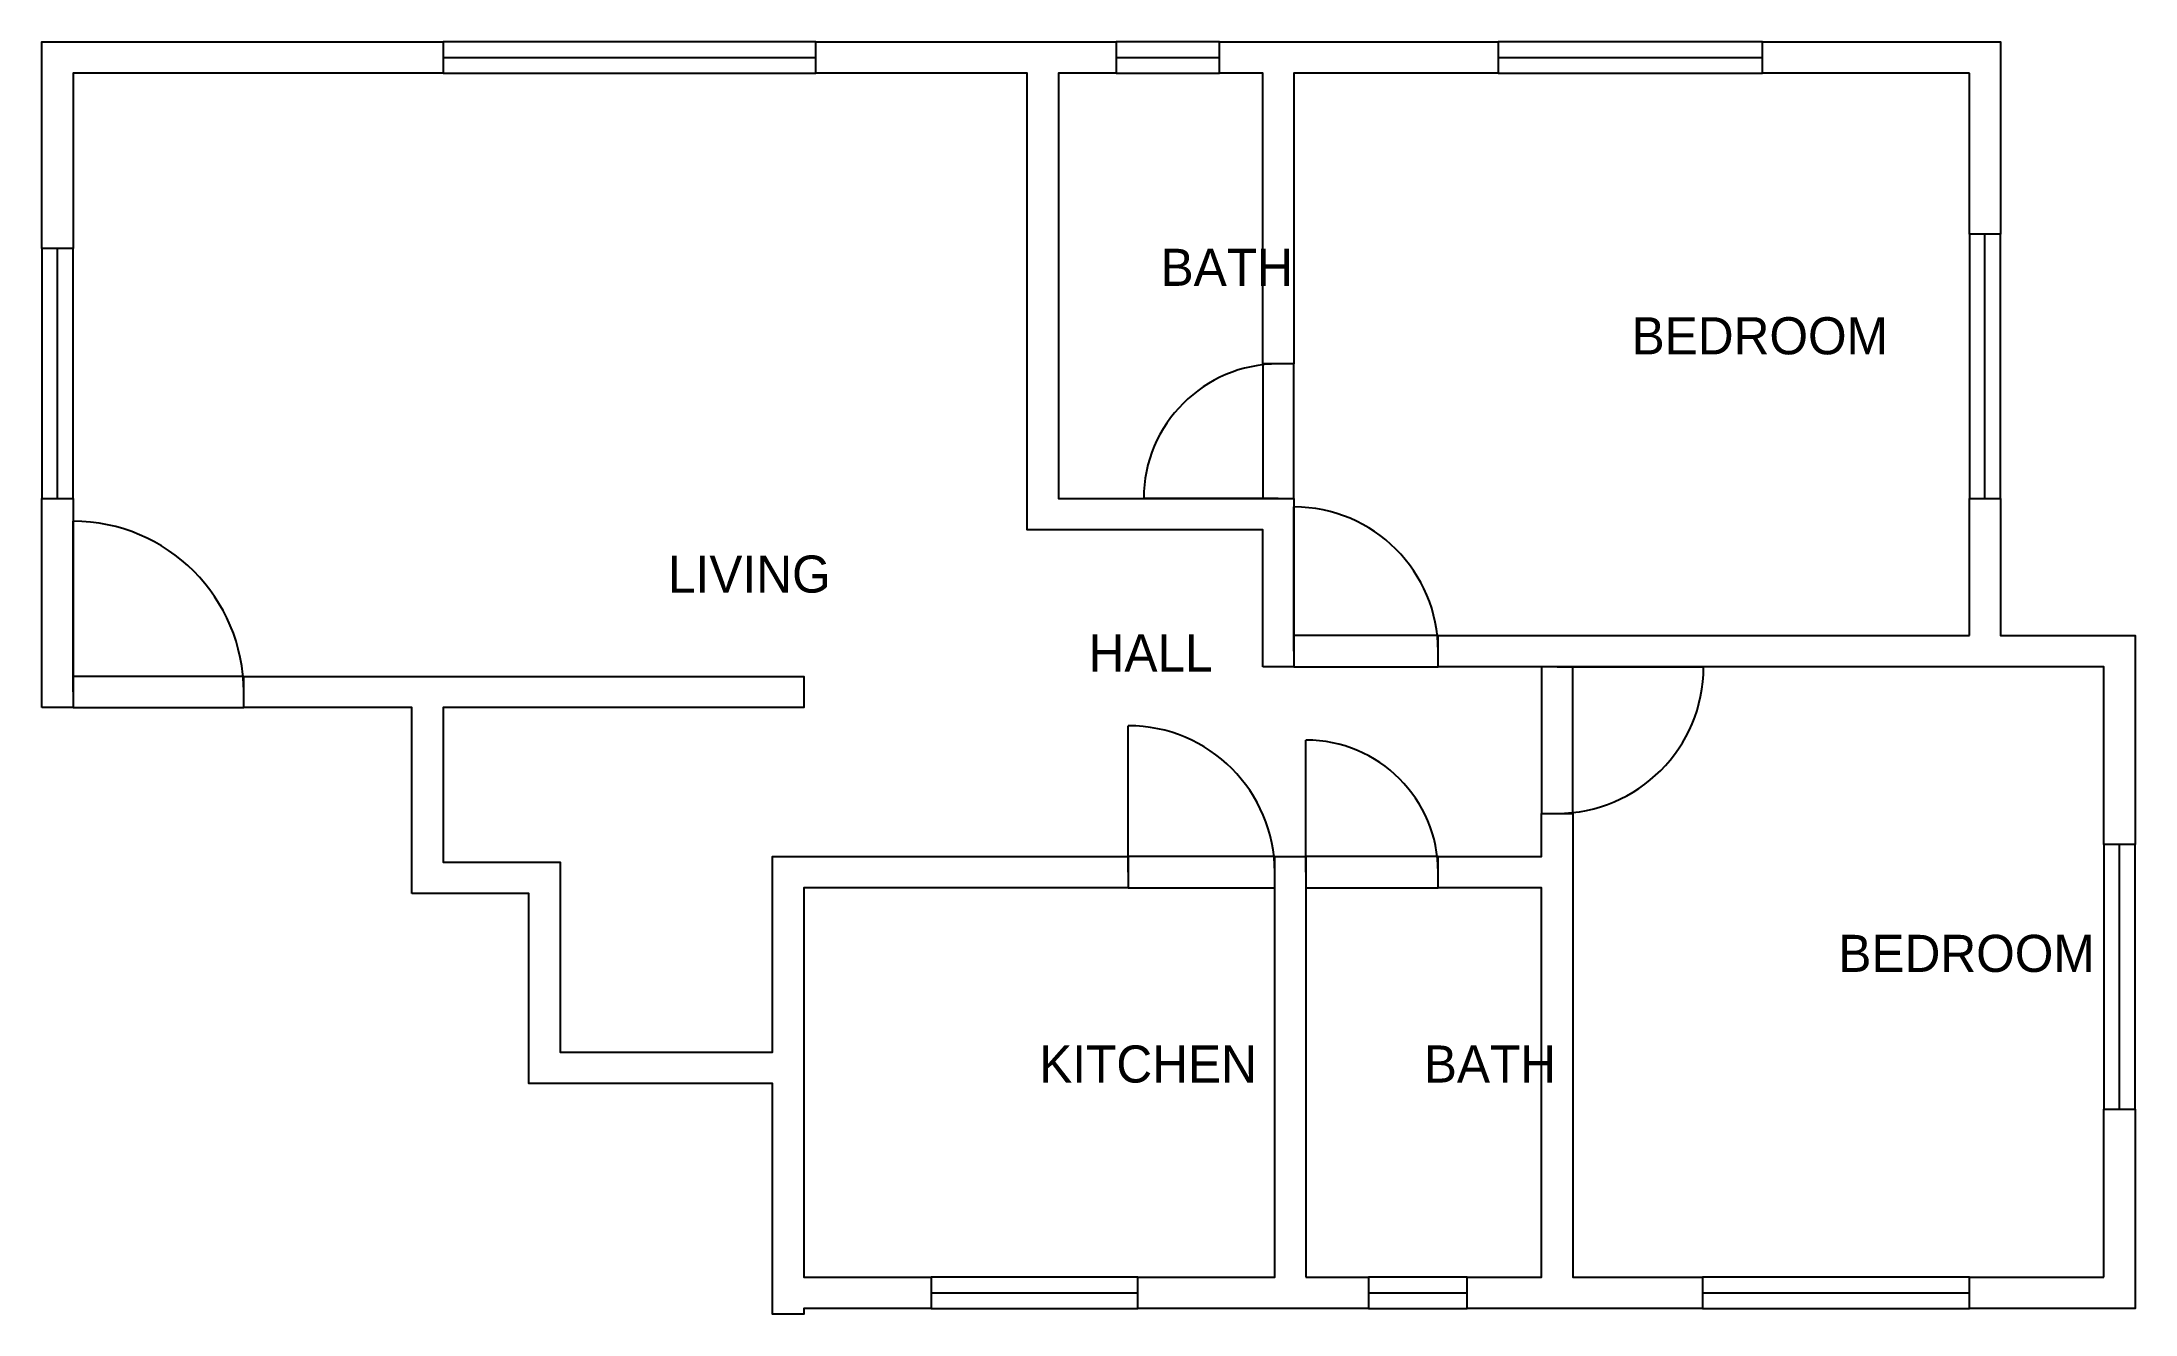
# Model space of a CAD drawing. Header units: millimetres. Extents: x -152 to 12261, y 2266 to 9810.
import ezdxf

# ---------------------------------------------------------------- set-up
doc = ezdxf.new("R2010")
doc.units = ezdxf.units.MM
for name, color, linetype in [('A-ANNO-TEXT', 7, 'Continuous'), ('A-DOOR', 7, 'Continuous'), ('A-GLAZ', 7, 'Continuous'), ('A-WALL', 7, 'Continuous')]:
    doc.layers.add(name, color=color, linetype=linetype)

msp = doc.modelspace()

# ---------------------------------------------------------------- linework, layer by layer
at = {"layer": 'A-DOOR'}
for p, q in [((7180, 7102), (6382, 7102)), ((33, 5955), (33, 6967)), ((7273, 6197), (7273, 7052)), ((8833, 6104), (9703, 6104)), ((6290, 4886), (6290, 5755)), ((7344, 4886), (7344, 5670))]:
    msp.add_line(p, q, dxfattribs=at)
for points in [[(7273, 7102), (7273, 7900), (7088, 7900), (7088, 7102)], [(7273, 6104), (8128, 6104), (8128, 6290), (7273, 6290)], [(8741, 6104), (8741, 5235), (8926, 5235), (8926, 6104)], [(33, 5862), (1045, 5862), (1045, 6047), (33, 6047)], [(6290, 4793), (7159, 4793), (7159, 4979), (6290, 4979)], [(7344, 4793), (8128, 4793), (8128, 4979), (7344, 4979)]]:
    msp.add_lwpolyline(points, close=True, dxfattribs=at)
for centre, radius, start, end in [((7180, 7102), 798, 90, 180), ((33, 5955), 1012, 0, 90), ((7273, 6197), 855, 0, 90), ((8833, 6104), 869, -90, 0), ((6290, 4886), 869, 0, 90), ((7344, 4886), 784, 0, 90)]:
    msp.add_arc(centre, radius, start, end, dxfattribs=at)
at = {"layer": 'A-GLAZ'}
for p, q in [((2228, 9717), (4437, 9717)), ((6218, 9717), (6831, 9717)), ((8484, 9717), (10052, 9717)), ((-59, 7102), (-59, 8584)), ((11370, 7102), (11370, 8670)), ((12168, 3482), (12168, 5050)), ((5121, 2392), (6347, 2392)), ((7715, 2392), (8299, 2392)), ((9696, 2392), (11278, 2392))]:
    msp.add_line(p, q, dxfattribs=at)
for points in [[(2228, 9624), (4437, 9624), (4437, 9810), (2228, 9810)], [(6218, 9624), (6831, 9624), (6831, 9810), (6218, 9810)], [(8484, 9624), (10052, 9624), (10052, 9810), (8484, 9810)], [(33, 7102), (33, 8584), (-152, 8584), (-152, 7102)], [(11463, 7102), (11463, 8670), (11278, 8670), (11278, 7102)], [(12261, 3482), (12261, 5050), (12076, 5050), (12076, 3482)], [(5121, 2299), (6347, 2299), (6347, 2485), (5121, 2485)], [(7715, 2299), (8299, 2299), (8299, 2485), (7715, 2485)], [(9696, 2299), (11278, 2299), (11278, 2485), (9696, 2485)]]:
    msp.add_lwpolyline(points, close=True, dxfattribs=at)
at = {"layer": 'A-WALL'}
for points in [[(2228, 9624), (33, 9624), (33, 8584), (-152, 8584), (-152, 9810), (2228, 9810)], [(7088, 6104), (7088, 6917), (5691, 6917), (5691, 9624), (4437, 9624), (4437, 9810), (6218, 9810), (6218, 9624), (5876, 9624), (5876, 7102), (7273, 7102), (7273, 6104)], [(8484, 9810), (8484, 9624), (7273, 9624), (7273, 7900), (7088, 7900), (7088, 9624), (6831, 9624), (6831, 9810)], [(11278, 9624), (10052, 9624), (10052, 9810), (11463, 9810), (11463, 8670), (11278, 8670)], [(-152, 5862), (-152, 7102), (33, 7102), (33, 5862)], [(11278, 6290), (11278, 7102), (11463, 7102), (11463, 6290), (12261, 6290), (12261, 5050), (12076, 5050), (12076, 6104), (8128, 6104), (8128, 6290)], [(2043, 4760), (2043, 5862), (1045, 5862), (1045, 6047), (4366, 6047), (4366, 5862), (2228, 5862), (2228, 4945), (2921, 4945), (2921, 3819), (4181, 3819), (4181, 4979), (6290, 4979), (6290, 4793), (4366, 4793), (4366, 2485), (5121, 2485), (5121, 2299), (4366, 2299), (4366, 2266), (4181, 2266), (4181, 3634), (2736, 3634), (2736, 4760)], [(8926, 5235), (8926, 2485), (9696, 2485), (9696, 2299), (8299, 2299), (8299, 2485), (8741, 2485), (8741, 4793), (8128, 4793), (8128, 4979), (8741, 4979), (8741, 5235)], [(7344, 2485), (7715, 2485), (7715, 2299), (6347, 2299), (6347, 2485), (7159, 2485), (7159, 4979), (7344, 4979)], [(12076, 2485), (12076, 3482), (12261, 3482), (12261, 2299), (11278, 2299), (11278, 2485)]]:
    msp.add_lwpolyline(points, close=True, dxfattribs=at)

# ---------------------------------------------------------------- texts
at = {"layer": 'A-ANNO-TEXT'}
for s, p in [('BATH', (6482, 8363)), ('BEDROOM', (9275, 7957)), ('LIVING', (3561, 6544)), ('HALL', (6055, 6076)), ('BEDROOM', (10501, 4295)), ('KITCHEN', (5762, 3639)), ('BATH', (8043, 3639))]:
    msp.add_text(s, height=220, dxfattribs=at).set_placement(p)

doc.saveas('drawing.dxf')
